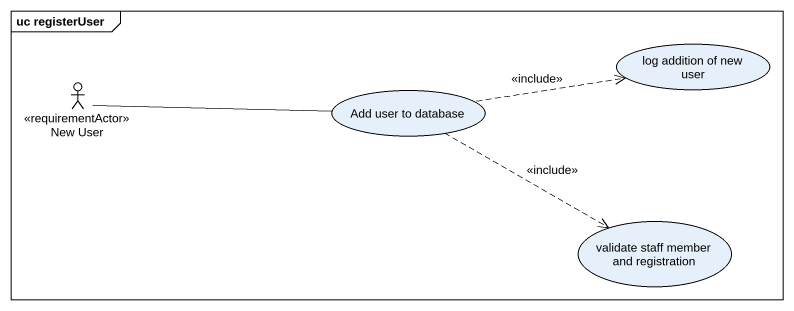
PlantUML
@startuml
mainframe uc registerUser
usecase "log addition of new user" as log_addition_of_new_user
actor "New User" as New_User <<requirementActor>>
usecase "Add user to database" as Add_user_to_database
usecase "validate staff member and registration" as validate_staff_member_and
New_User -right- Add_user_to_database
Add_user_to_database .right.> log_addition_of_new_user : <<include>>
Add_user_to_database .right.> validate_staff_member_and : <<include>>
@enduml
